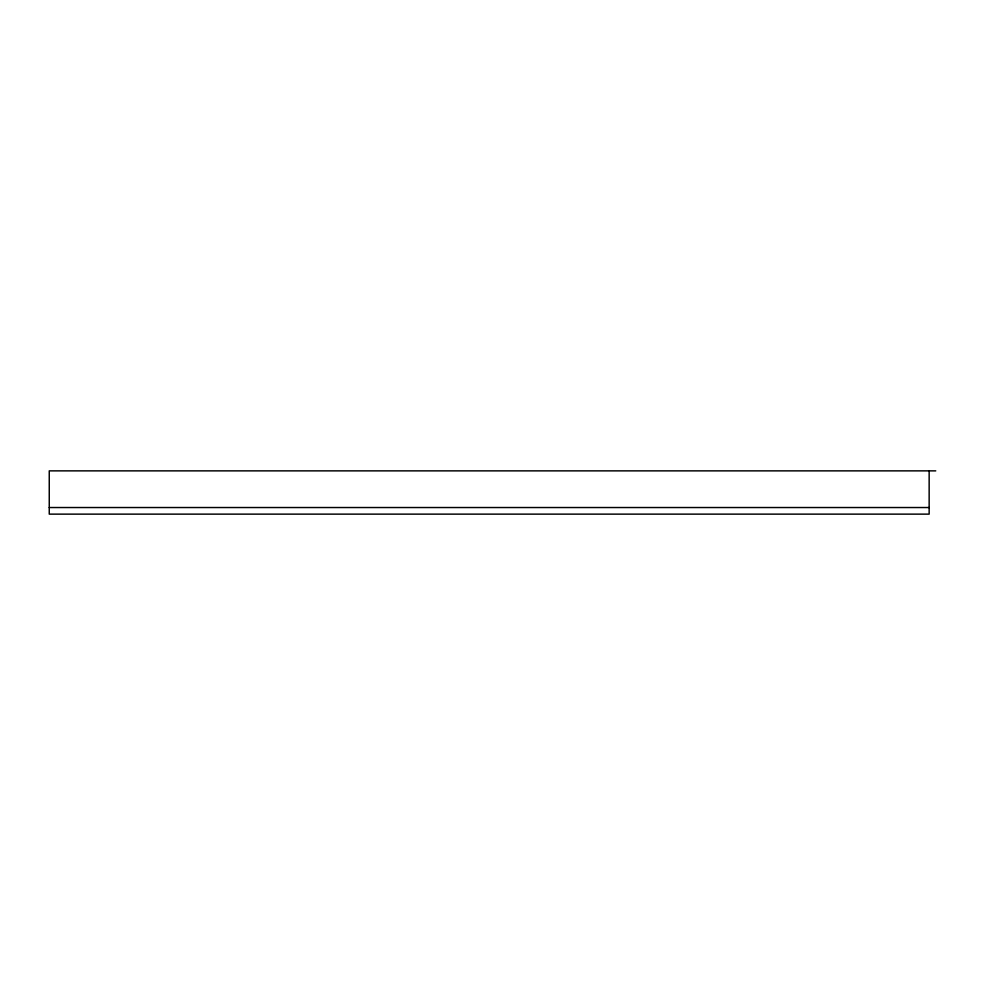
<?xml version="1.0" encoding="UTF-8"?>
<svg xmlns="http://www.w3.org/2000/svg" width="985" height="985" viewBox="0 0 985 985"><rect width="100%" height="100%" fill="white"/><g stroke="black" fill="none" stroke-linecap="round" stroke-linejoin="round"><path stroke-width="1.48" d="M935.75 470.867L49.25 470.867L49.25 514.133L929.15 514.133L929.15 470.867M49.25 507.534L929.15 507.534"/></g></svg>
